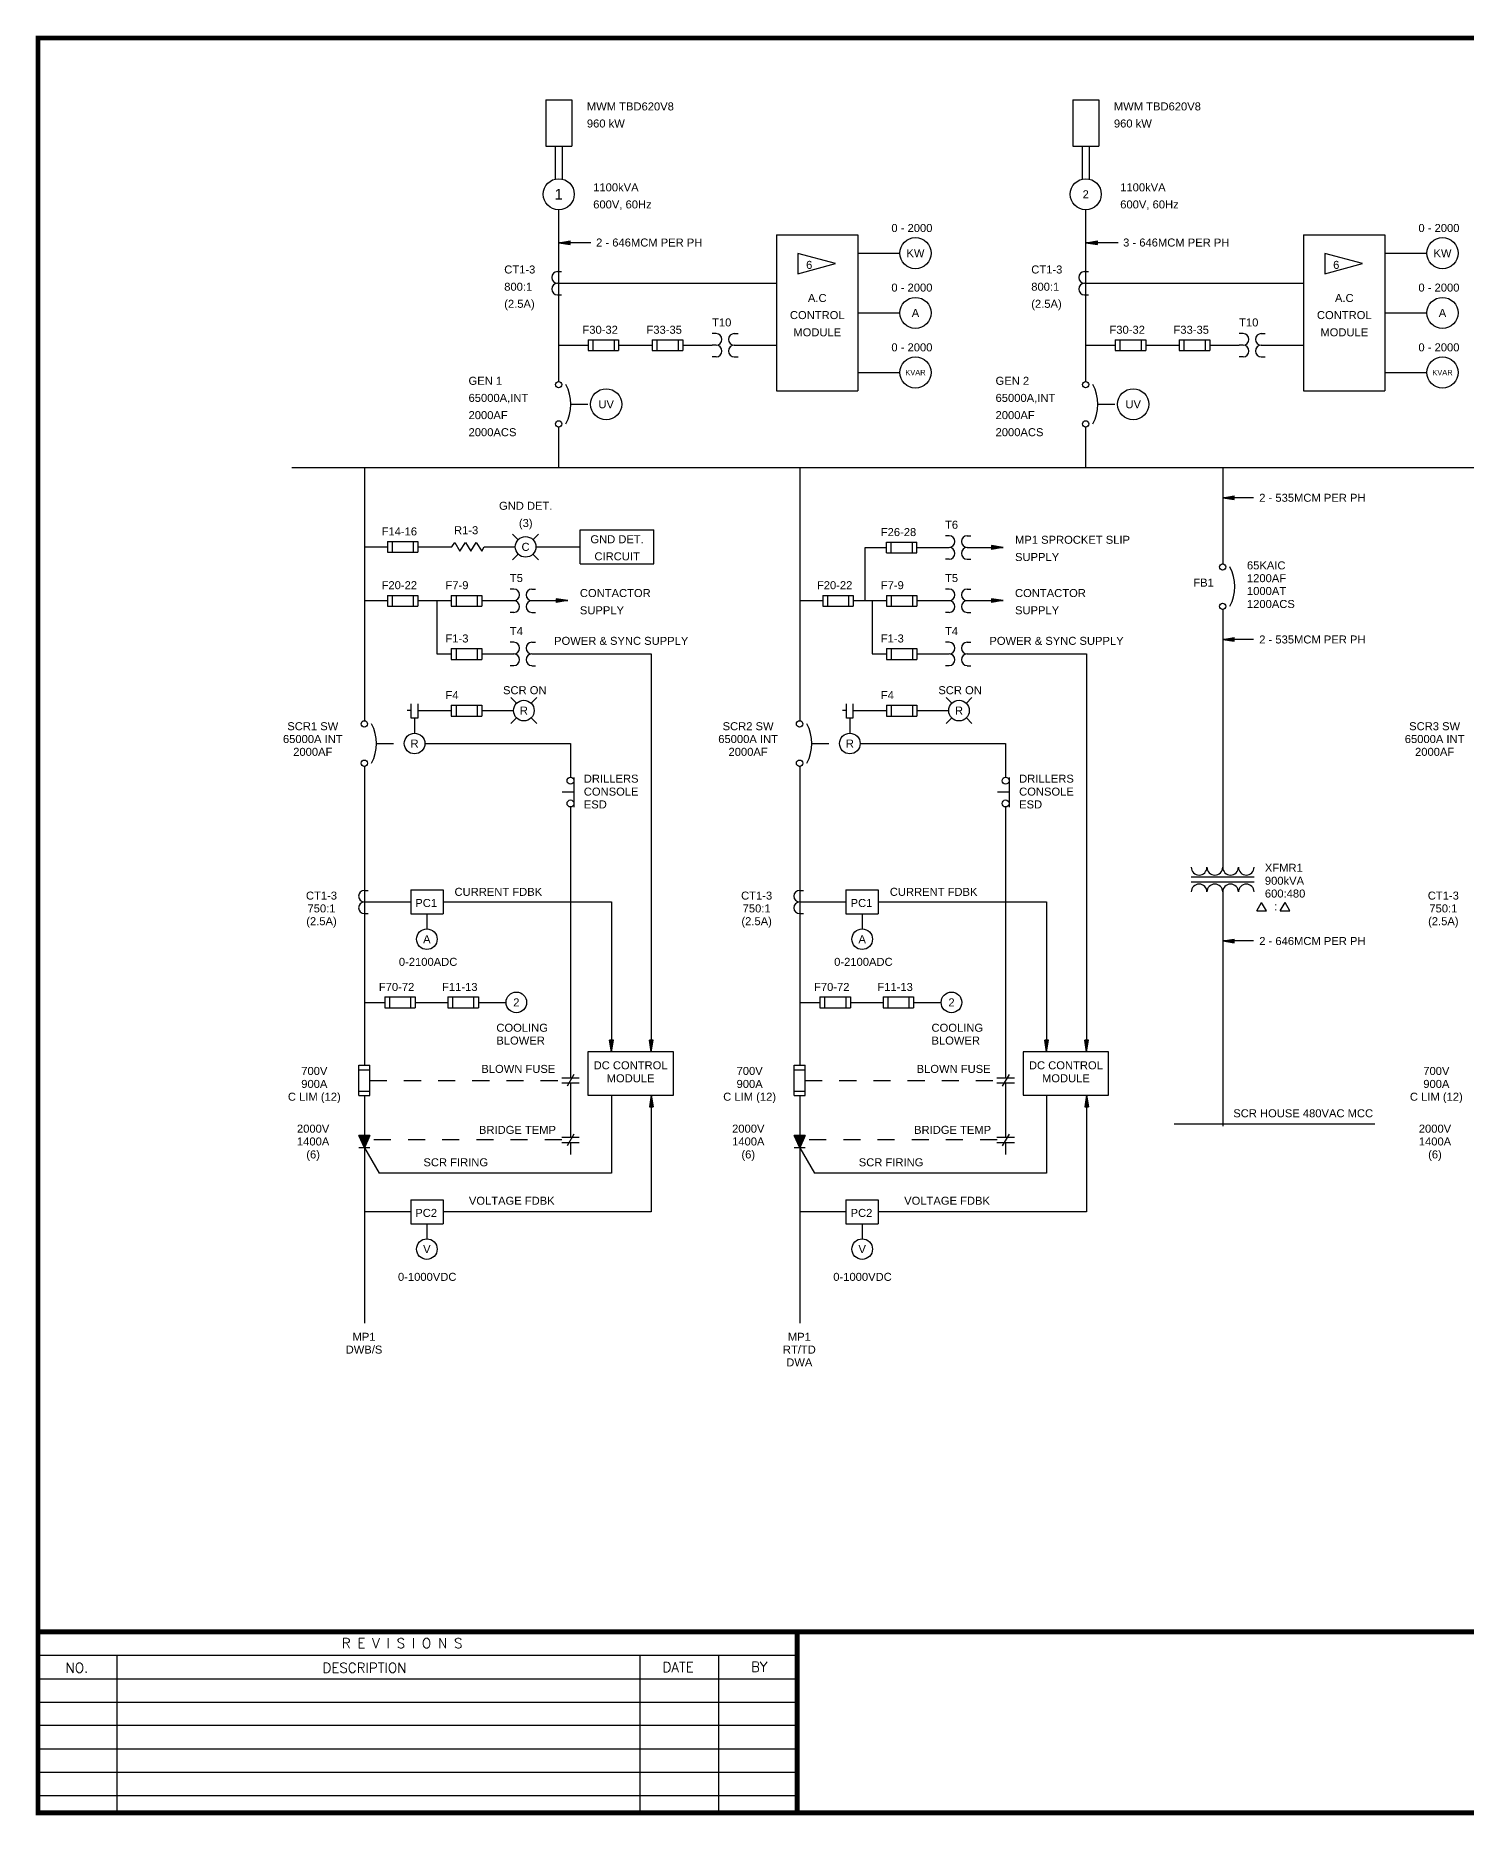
# Model space of a CAD drawing. Extents: x 0.9 to 17.6, y -2.2 to 8.2.
# Drawn here: x 0.93 to 9.31, y -2.22 to 8.2 of the extents above; entities that cross this region are included whole.
import ezdxf
from ezdxf.enums import TextEntityAlignment as Align

# ---------------------------------------------------------------- set-up
doc = ezdxf.new("R2010")
doc.units = 0
doc.header["$MEASUREMENT"] = 0
doc.linetypes.add('DASHED2', pattern=[0.375, 0.25, -0.125])
doc.layers.get('0').update_dxf_attribs({"linetype": 'CONTINUOUS'})
doc.layers.add('DRAWING', color=7, linetype='CONTINUOUS')
doc.styles.add('ROMAND', font='ROMAND.shx')
doc.styles.get("Standard").update_dxf_attribs({"font": 'ARIAL.TTF'})

# ---------------------------------------------------------------- blocks, each defined once
blk = doc.blocks.new('CONNECTION')
blk.add_circle((0.074, 0), 0.0744)
blk = doc.blocks.new('CircuitBreaker')
blk.add_arc((-0.172, -0.134), 0.243, 331.7071, 28.2929)
at = {"xscale": 0.25, "yscale": 0.25, "zscale": 0.25}
for p in [(-0.019, -0.019), (-0.019, -0.249)]:
    blk.add_blockref('CONNECTION', p, dxfattribs=at)
blk = doc.blocks.new('pot_arrow')
blk.add_hatch(color=256).paths.add_polyline_path([(-0.068, 0.011), (-0.068, -0.011), (0, 0)])
for p, q in [((-0.068, 0.011), (-0.068, -0.011)), ((0, 0), (-0.068, 0.011)), ((0, 0), (-0.068, -0.011))]:
    blk.add_line(p, q)
blk = doc.blocks.new('resistor')
for p, q in [((0, 0), (0.016, 0.025)), ((0.016, 0.025), (0.047, -0.025)), ((0.047, -0.025), (0.08, 0.025)), ((0.08, 0.025), (0.111, -0.025)), ((0.111, -0.025), (0.142, 0.025)), ((0.142, 0.025), (0.174, -0.025)), ((0.174, -0.025), (0.189, 0))]:
    blk.add_line(p, q)
blk = doc.blocks.new('N_C_contact')
for p, q in [((0.051, 0.031), (-0.051, 0.031)), ((0.051, 0), (-0.051, 0)), ((-0.02, -0.019), (0.02, 0.05))]:
    blk.add_line(p, q)
blk = doc.blocks.new('diode')
blk.add_hatch(color=256).paths.add_polyline_path([(0.072, 0), (0, 0.033), (0, -0.033)])
for p, q in [((0, 0.033), (0.072, 0)), ((0, 0.033), (0, -0.033)), ((0.072, 0), (0, -0.033)), ((0.072, 0.033), (0.072, -0.033))]:
    blk.add_line(p, q)
blk = doc.blocks.new('transformer')
for p, q in [((0, 0.087), (0.368, 0.087)), ((0, 0.059), (0.368, 0.059))]:
    blk.add_line(p, q)
for centre, start, end in [((0.046, 0.145), 180, 0), ((0.138, 0.145), 180, 0), ((0.23, 0.145), 180, 0), ((0.322, 0.145), 180, 0), ((0.046, 0), 0, 180), ((0.138, 0), 0, 180), ((0.23, 0), 0, 180), ((0.322, 0), 0, 180)]:
    blk.add_arc(centre, 0.046, start, end)

msp = doc.modelspace()

# ---------------------------------------------------------------- linework, layer by layer
at = {"color": 7}
for p, q in [((0.943, -1.15), (0.943, -2.21)), ((0.943, -1.287), (5.389, -1.287)), ((1.404, -1.287), (1.404, -2.21)), ((4.467, -1.287), (4.467, -2.21)), ((4.928, -1.287), (4.928, -2.21)), ((0.943, -1.424), (5.389, -1.424)), ((0.943, -1.561), (5.389, -1.561)), ((0.943, -1.697), (5.389, -1.697)), ((0.943, -1.834), (5.389, -1.834)), ((0.943, -1.971), (5.389, -1.971)), ((0.943, -2.108), (5.389, -2.108))]:
    msp.add_line(p, q, dxfattribs=at)
at = {"color": 7, "const_width": 0.0288}
msp.add_lwpolyline([(17.576, -2.21), (17.576, 8.185), (0.943, 8.185), (0.943, -2.21)], close=True, dxfattribs=at)
for points in [[(0.943, -1.15), (17.576, -1.15)], [(5.389, -1.15), (5.389, -2.21)]]:
    msp.add_lwpolyline(points, dxfattribs=at)
at = {"layer": 'DRAWING', "color": 7}
for p, q in [((3.916, 7.824), (3.916, 7.551)), ((3.916, 7.824), (4.069, 7.824)), ((4.069, 7.824), (4.069, 7.551)), ((7.002, 7.824), (7.002, 7.551)), ((7.002, 7.824), (7.155, 7.824)), ((7.155, 7.824), (7.155, 7.551)), ((3.916, 7.551), (4.069, 7.551)), ((3.972, 7.551), (3.972, 7.358)), ((4.012, 7.551), (4.012, 7.358)), ((7.002, 7.551), (7.155, 7.551)), ((7.058, 7.551), (7.058, 7.358)), ((7.098, 7.551), (7.098, 7.358)), ((3.992, 6.174), (3.992, 7.179)), ((7.078, 6.174), (7.078, 7.179)), ((4.181, 6.986), (3.992, 6.986)), ((5.268, 7.032), (5.268, 6.119)), ((5.268, 7.032), (5.743, 7.032)), ((5.743, 7.032), (5.743, 6.119)), ((7.267, 6.986), (7.078, 6.986)), ((8.354, 7.032), (8.354, 6.119)), ((8.354, 7.032), (8.829, 7.032)), ((8.829, 7.032), (8.829, 6.119)), ((5.393, 6.924), (5.393, 6.804)), ((5.613, 6.864), (5.393, 6.924)), ((5.743, 6.925), (5.99, 6.925)), ((8.699, 6.864), (8.479, 6.924)), ((8.479, 6.924), (8.479, 6.804)), ((8.829, 6.925), (9.076, 6.925)), ((3.985, 6.817), (4.008, 6.817)), ((5.393, 6.804), (5.613, 6.864)), ((7.071, 6.817), (7.094, 6.817)), ((8.479, 6.804), (8.699, 6.864)), ((3.985, 6.749), (4.008, 6.749)), ((3.985, 6.681), (4.008, 6.681)), ((3.992, 6.749), (5.268, 6.749)), ((7.071, 6.749), (7.094, 6.749)), ((7.071, 6.681), (7.094, 6.681)), ((7.078, 6.749), (8.354, 6.749)), ((5.743, 6.575), (5.99, 6.575)), ((8.829, 6.575), (9.076, 6.575)), ((3.992, 6.386), (4.165, 6.386)), ((4.165, 6.418), (4.165, 6.354)), ((4.165, 6.418), (4.343, 6.418)), ((4.192, 6.418), (4.192, 6.354)), ((4.316, 6.418), (4.316, 6.354)), ((4.343, 6.418), (4.343, 6.354)), ((4.343, 6.386), (4.54, 6.386)), ((4.54, 6.418), (4.718, 6.418)), ((4.54, 6.418), (4.54, 6.354)), ((4.567, 6.418), (4.567, 6.354)), ((4.691, 6.418), (4.691, 6.354)), ((4.718, 6.418), (4.718, 6.354)), ((4.718, 6.386), (4.891, 6.386)), ((4.914, 6.454), (4.891, 6.454)), ((4.914, 6.386), (4.891, 6.386)), ((5.02, 6.454), (5.042, 6.454)), ((5.02, 6.386), (5.042, 6.386)), ((5.042, 6.386), (5.268, 6.386)), ((7.078, 6.386), (7.251, 6.386)), ((7.251, 6.418), (7.429, 6.418)), ((7.251, 6.418), (7.251, 6.354)), ((7.278, 6.418), (7.278, 6.354)), ((7.402, 6.418), (7.402, 6.354)), ((7.429, 6.418), (7.429, 6.354)), ((7.429, 6.386), (7.626, 6.386)), ((7.626, 6.418), (7.626, 6.354)), ((7.626, 6.418), (7.804, 6.418)), ((7.653, 6.418), (7.653, 6.354)), ((7.777, 6.418), (7.777, 6.354)), ((7.804, 6.418), (7.804, 6.354)), ((7.804, 6.386), (7.977, 6.386)), ((8, 6.454), (7.977, 6.454)), ((8, 6.386), (7.977, 6.386)), ((8.106, 6.454), (8.128, 6.454)), ((8.106, 6.386), (8.128, 6.386)), ((8.128, 6.386), (8.354, 6.386)), ((4.165, 6.354), (4.343, 6.354)), ((4.54, 6.354), (4.718, 6.354)), ((4.914, 6.318), (4.891, 6.318)), ((5.02, 6.318), (5.042, 6.318)), ((7.251, 6.354), (7.429, 6.354)), ((7.626, 6.354), (7.804, 6.354)), ((8, 6.318), (7.977, 6.318)), ((8.106, 6.318), (8.128, 6.318)), ((5.743, 6.226), (5.99, 6.226)), ((8.829, 6.226), (9.076, 6.226)), ((5.268, 6.119), (5.743, 6.119)), ((8.354, 6.119), (8.829, 6.119)), ((3.992, 5.67), (3.992, 5.907)), ((7.078, 5.67), (7.078, 5.907)), ((2.43, 5.67), (13.636, 5.67)), ((2.854, 5.67), (2.854, 4.187)), ((5.403, 5.67), (5.403, 4.187)), ((7.88, 5.67), (7.88, 5.106)), ((8.06, 5.493), (7.88, 5.493)), ((2.989, 5.236), (3.168, 5.236)), ((2.989, 5.236), (2.989, 5.173)), ((3.017, 5.236), (3.017, 5.173)), ((3.14, 5.236), (3.14, 5.173)), ((3.168, 5.236), (3.168, 5.173)), ((3.722, 5.28), (3.755, 5.247)), ((3.841, 5.247), (3.874, 5.28)), ((4.118, 5.105), (4.118, 5.304)), ((4.118, 5.304), (4.549, 5.304)), ((4.549, 5.105), (4.549, 5.304)), ((5.912, 5.233), (6.09, 5.233)), ((5.912, 5.17), (5.912, 5.233)), ((5.939, 5.17), (5.939, 5.233)), ((6.063, 5.17), (6.063, 5.233)), ((6.09, 5.17), (6.09, 5.233)), ((6.278, 5.27), (6.256, 5.27)), ((6.384, 5.27), (6.406, 5.27)), ((2.854, 5.205), (2.989, 5.205)), ((2.989, 5.173), (3.168, 5.173)), ((3.168, 5.205), (3.367, 5.205)), ((3.556, 5.205), (3.738, 5.205)), ((3.722, 5.129), (3.755, 5.162)), ((3.841, 5.162), (3.874, 5.129)), ((3.859, 5.205), (4.118, 5.205)), ((5.787, 4.89), (5.787, 5.201)), ((5.787, 5.201), (5.912, 5.201)), ((5.912, 5.17), (6.09, 5.17)), ((6.09, 5.201), (6.278, 5.201)), ((6.278, 5.133), (6.256, 5.133)), ((6.384, 5.201), (6.595, 5.201)), ((6.384, 5.133), (6.406, 5.133)), ((4.118, 5.105), (4.549, 5.105)), ((2.989, 4.921), (2.989, 4.858)), ((2.989, 4.921), (3.168, 4.921)), ((3.017, 4.921), (3.017, 4.858)), ((3.14, 4.921), (3.14, 4.858)), ((3.168, 4.921), (3.168, 4.858)), ((3.363, 4.921), (3.363, 4.858)), ((3.363, 4.921), (3.542, 4.921)), ((3.391, 4.921), (3.391, 4.858)), ((3.514, 4.921), (3.514, 4.858)), ((3.542, 4.921), (3.542, 4.858)), ((3.729, 4.958), (3.707, 4.958)), ((3.835, 4.958), (3.857, 4.958)), ((5.538, 4.921), (5.716, 4.921)), ((5.538, 4.921), (5.538, 4.858)), ((5.565, 4.921), (5.565, 4.858)), ((5.689, 4.921), (5.689, 4.858)), ((5.716, 4.921), (5.716, 4.858)), ((5.912, 4.921), (6.09, 4.921)), ((5.912, 4.921), (5.912, 4.858)), ((5.939, 4.921), (5.939, 4.858)), ((6.063, 4.921), (6.063, 4.858)), ((6.09, 4.921), (6.09, 4.858)), ((6.278, 4.958), (6.256, 4.958)), ((6.384, 4.958), (6.406, 4.958)), ((2.854, 4.89), (2.989, 4.89)), ((2.989, 4.858), (3.168, 4.858)), ((3.168, 4.89), (3.363, 4.89)), ((3.279, 4.89), (3.279, 4.578)), ((3.363, 4.858), (3.542, 4.858)), ((3.542, 4.89), (3.729, 4.89)), ((3.729, 4.821), (3.707, 4.821)), ((3.835, 4.89), (4.046, 4.89)), ((3.835, 4.821), (3.857, 4.821)), ((5.403, 4.89), (5.538, 4.89)), ((5.538, 4.858), (5.716, 4.858)), ((5.716, 4.89), (5.912, 4.89)), ((5.827, 4.89), (5.827, 4.578)), ((5.912, 4.858), (6.09, 4.858)), ((6.09, 4.89), (6.278, 4.89)), ((6.278, 4.821), (6.256, 4.821)), ((6.384, 4.89), (6.595, 4.89)), ((6.384, 4.821), (6.406, 4.821)), ((7.88, 4.839), (7.88, 3.329)), ((3.363, 4.609), (3.363, 4.546)), ((3.363, 4.609), (3.542, 4.609)), ((3.391, 4.609), (3.391, 4.546)), ((3.514, 4.609), (3.514, 4.546)), ((3.542, 4.609), (3.542, 4.546)), ((3.729, 4.646), (3.707, 4.646)), ((3.835, 4.646), (3.857, 4.646)), ((5.912, 4.609), (6.09, 4.609)), ((5.912, 4.609), (5.912, 4.546)), ((5.939, 4.609), (5.939, 4.546)), ((6.063, 4.609), (6.063, 4.546)), ((6.09, 4.609), (6.09, 4.546)), ((6.278, 4.646), (6.256, 4.646)), ((6.384, 4.646), (6.406, 4.646)), ((8.06, 4.663), (7.88, 4.663)), ((3.279, 4.578), (3.363, 4.578)), ((3.363, 4.546), (3.542, 4.546)), ((3.542, 4.578), (3.729, 4.578)), ((3.729, 4.509), (3.707, 4.509)), ((3.835, 4.578), (4.534, 4.578)), ((3.835, 4.509), (3.857, 4.509)), ((4.534, 4.578), (4.534, 2.247)), ((5.827, 4.578), (5.912, 4.578)), ((5.912, 4.546), (6.09, 4.546)), ((6.09, 4.578), (6.278, 4.578)), ((6.278, 4.509), (6.256, 4.509)), ((6.384, 4.578), (7.083, 4.578)), ((6.384, 4.509), (6.406, 4.509)), ((7.083, 4.578), (7.083, 2.247)), ((3.129, 4.201), (3.129, 4.285)), ((3.167, 4.285), (3.167, 4.201)), ((3.363, 4.278), (3.363, 4.214)), ((3.363, 4.278), (3.542, 4.278)), ((3.391, 4.278), (3.391, 4.214)), ((3.514, 4.278), (3.514, 4.214)), ((3.542, 4.278), (3.542, 4.214)), ((3.712, 4.322), (3.745, 4.289)), ((3.831, 4.289), (3.864, 4.322)), ((5.678, 4.201), (5.678, 4.285)), ((5.715, 4.285), (5.715, 4.201)), ((5.912, 4.278), (6.09, 4.278)), ((5.912, 4.278), (5.912, 4.214)), ((5.939, 4.278), (5.939, 4.214)), ((6.063, 4.278), (6.063, 4.214)), ((6.09, 4.278), (6.09, 4.214)), ((6.261, 4.322), (6.294, 4.289)), ((6.379, 4.289), (6.412, 4.322)), ((3.129, 4.246), (3.105, 4.246)), ((3.167, 4.201), (3.129, 4.201)), ((3.167, 4.246), (3.363, 4.246)), ((3.363, 4.214), (3.542, 4.214)), ((3.542, 4.246), (3.727, 4.246)), ((3.712, 4.17), (3.745, 4.203)), ((3.831, 4.203), (3.864, 4.17)), ((5.678, 4.246), (5.654, 4.246)), ((5.715, 4.201), (5.678, 4.201)), ((5.715, 4.246), (5.912, 4.246)), ((5.912, 4.214), (6.09, 4.214)), ((6.09, 4.246), (6.276, 4.246)), ((6.261, 4.17), (6.294, 4.203)), ((6.379, 4.203), (6.412, 4.17)), ((3.208, 4.053), (4.061, 4.053)), ((4.061, 4.053), (4.061, 3.855)), ((5.757, 4.053), (6.609, 4.053)), ((6.609, 4.053), (6.609, 3.855)), ((2.854, 3.919), (2.854, 2.169)), ((5.403, 3.919), (5.403, 2.169)), ((4.081, 3.768), (4.013, 3.768)), ((4.081, 3.855), (4.081, 3.681)), ((6.63, 3.768), (6.562, 3.768)), ((6.63, 3.855), (6.63, 3.681)), ((4.061, 3.681), (4.061, 2.096)), ((6.609, 3.681), (6.609, 2.096)), ((2.854, 3.193), (2.876, 3.193)), ((3.126, 3.196), (3.126, 3.055)), ((3.126, 3.196), (3.315, 3.196)), ((3.315, 3.196), (3.315, 3.055)), ((5.403, 3.193), (5.425, 3.193)), ((5.674, 3.196), (5.674, 3.055)), ((5.674, 3.196), (5.863, 3.196)), ((5.863, 3.196), (5.863, 3.055)), ((7.88, 3.183), (7.88, 1.812)), ((2.854, 3.125), (3.126, 3.125)), ((2.854, 3.057), (2.876, 3.057)), ((3.126, 3.055), (3.315, 3.055)), ((3.22, 3.055), (3.22, 2.967)), ((3.315, 3.125), (4.301, 3.125)), ((4.301, 3.125), (4.301, 2.247)), ((5.403, 3.125), (5.674, 3.125)), ((5.403, 3.057), (5.425, 3.057)), ((5.674, 3.055), (5.863, 3.055)), ((5.769, 3.055), (5.769, 2.967)), ((5.863, 3.125), (6.849, 3.125)), ((6.849, 3.125), (6.849, 2.247)), ((8.08, 3.073), (8.108, 3.122)), ((8.08, 3.073), (8.136, 3.073)), ((8.136, 3.073), (8.108, 3.122)), ((8.216, 3.073), (8.245, 3.122)), ((8.216, 3.073), (8.273, 3.073)), ((8.273, 3.073), (8.245, 3.122)), ((8.06, 2.897), (7.88, 2.897)), ((2.854, 2.537), (2.973, 2.537)), ((2.973, 2.569), (3.152, 2.569)), ((2.973, 2.569), (2.973, 2.505)), ((2.973, 2.505), (3.152, 2.505)), ((3.001, 2.569), (3.001, 2.505)), ((3.124, 2.569), (3.124, 2.505)), ((3.152, 2.569), (3.152, 2.505)), ((3.152, 2.537), (3.343, 2.537)), ((3.343, 2.569), (3.522, 2.569)), ((3.343, 2.569), (3.343, 2.505)), ((3.343, 2.505), (3.522, 2.505)), ((3.371, 2.569), (3.371, 2.505)), ((3.494, 2.569), (3.494, 2.505)), ((3.522, 2.569), (3.522, 2.505)), ((3.522, 2.537), (3.683, 2.537)), ((5.403, 2.537), (5.522, 2.537)), ((5.522, 2.569), (5.7, 2.569)), ((5.522, 2.569), (5.522, 2.505)), ((5.522, 2.505), (5.7, 2.505)), ((5.549, 2.569), (5.549, 2.505)), ((5.673, 2.569), (5.673, 2.505)), ((5.7, 2.569), (5.7, 2.505)), ((5.7, 2.537), (5.892, 2.537)), ((5.892, 2.569), (6.07, 2.569)), ((5.892, 2.569), (5.892, 2.505)), ((5.892, 2.505), (6.07, 2.505)), ((5.919, 2.569), (5.919, 2.505)), ((6.043, 2.569), (6.043, 2.505)), ((6.07, 2.569), (6.07, 2.505)), ((6.07, 2.537), (6.232, 2.537)), ((4.163, 2.247), (4.163, 1.993)), ((4.664, 2.247), (4.163, 2.247)), ((4.664, 1.993), (4.664, 2.247)), ((7.212, 2.247), (6.711, 2.247)), ((6.711, 2.247), (6.711, 1.993)), ((7.212, 1.993), (7.212, 2.247)), ((2.822, 1.991), (2.822, 2.169)), ((2.822, 2.169), (2.886, 2.169)), ((2.822, 2.142), (2.886, 2.142)), ((2.886, 1.991), (2.886, 2.169)), ((5.371, 1.991), (5.371, 2.169)), ((5.371, 2.169), (5.435, 2.169)), ((5.371, 2.142), (5.435, 2.142)), ((5.435, 1.991), (5.435, 2.169)), ((2.822, 2.018), (2.886, 2.018)), ((2.822, 1.991), (2.886, 1.991)), ((2.854, 1.991), (2.854, 0.659)), ((4.061, 2.064), (4.061, 1.747)), ((4.163, 1.993), (4.664, 1.993)), ((4.301, 1.993), (4.301, 1.536)), ((4.534, 1.993), (4.534, 1.311)), ((5.371, 2.018), (5.435, 2.018)), ((5.371, 1.991), (5.435, 1.991)), ((5.403, 1.991), (5.403, 0.659)), ((6.609, 2.064), (6.609, 1.747)), ((6.711, 1.993), (7.212, 1.993)), ((6.849, 1.993), (6.849, 1.536)), ((7.083, 1.993), (7.083, 1.311)), ((7.596, 1.825), (8.771, 1.825)), ((2.854, 1.685), (2.94, 1.536)), ((4.061, 1.716), (4.061, 1.646)), ((5.403, 1.685), (5.489, 1.536)), ((6.609, 1.716), (6.609, 1.646)), ((4.301, 1.536), (2.94, 1.536)), ((6.849, 1.536), (5.489, 1.536)), ((3.126, 1.381), (3.126, 1.24)), ((3.126, 1.381), (3.315, 1.381)), ((3.315, 1.381), (3.315, 1.24)), ((5.674, 1.381), (5.674, 1.24)), ((5.674, 1.381), (5.863, 1.381)), ((5.863, 1.381), (5.863, 1.24)), ((3.126, 1.311), (2.854, 1.311)), ((4.534, 1.311), (3.315, 1.311)), ((5.674, 1.311), (5.403, 1.311)), ((7.083, 1.311), (5.863, 1.311)), ((3.126, 1.24), (3.315, 1.24)), ((3.22, 1.24), (3.22, 1.152)), ((5.674, 1.24), (5.863, 1.24)), ((5.769, 1.24), (5.769, 1.152))]:
    msp.add_line(p, q, dxfattribs=at)
at = {"layer": 'DRAWING', "color": 7, "linetype": 'DASHED2', "ltscale": 0.1875}
for p, q in [((4.063, 6.04), (4.179, 6.04)), ((7.149, 6.04), (7.265, 6.04)), ((3.148, 4.201), (3.148, 4.113)), ((5.697, 4.201), (5.697, 4.113)), ((2.925, 4.053), (3.088, 4.053)), ((5.474, 4.053), (5.636, 4.053)), ((2.886, 2.08), (4.01, 2.08)), ((5.435, 2.08), (6.559, 2.08)), ((4.01, 1.732), (2.876, 1.732)), ((6.559, 1.732), (5.424, 1.732))]:
    msp.add_line(p, q, dxfattribs=at)
at = {"layer": 'DRAWING', "color": 7}
for centre, radius in [((3.992, 7.27), 0.091), ((7.078, 7.27), 0.091), ((6.081, 6.925), 0.091), ((9.167, 6.925), 0.091), ((6.081, 6.575), 0.091), ((9.167, 6.575), 0.091), ((6.081, 6.226), 0.091), ((9.167, 6.226), 0.091), ((4.27, 6.04), 0.091), ((7.356, 6.04), 0.091), ((3.798, 5.205), 0.0604), ((3.788, 4.246), 0.0604), ((6.336, 4.246), 0.0604), ((3.148, 4.053), 0.0604), ((5.697, 4.053), 0.0604), ((4.061, 3.835), 0.0204), ((6.609, 3.835), 0.0204), ((4.061, 3.702), 0.0204), ((6.609, 3.702), 0.0204), ((3.22, 2.907), 0.0604), ((5.769, 2.907), 0.0604), ((3.744, 2.537), 0.0604), ((6.292, 2.537), 0.0604), ((3.22, 1.092), 0.0604), ((5.769, 1.092), 0.0604)]:
    msp.add_circle(centre, radius, dxfattribs=at)
for centre, start, end in [((3.985, 6.783), 90, 270), ((7.071, 6.783), 90, 270), ((3.985, 6.715), 90, 270), ((7.071, 6.715), 90, 270), ((4.914, 6.42), 270, 90), ((4.914, 6.352), 270, 90), ((5.02, 6.42), 90, 270), ((5.02, 6.352), 90, 270), ((8, 6.42), 270, 90), ((8, 6.352), 270, 90), ((8.106, 6.42), 90, 270), ((8.106, 6.352), 90, 270), ((6.278, 5.236), 270, 90), ((6.384, 5.236), 90, 270), ((6.278, 5.167), 270, 90), ((6.384, 5.167), 90, 270), ((3.729, 4.924), 270, 90), ((3.835, 4.924), 90, 270), ((6.278, 4.924), 270, 90), ((6.384, 4.924), 90, 270), ((3.729, 4.855), 270, 90), ((3.835, 4.855), 90, 270), ((6.278, 4.855), 270, 90), ((6.384, 4.855), 90, 270), ((3.729, 4.612), 270, 90), ((3.835, 4.612), 90, 270), ((6.278, 4.612), 270, 90), ((6.384, 4.612), 90, 270), ((3.729, 4.544), 270, 90), ((3.835, 4.544), 90, 270), ((6.278, 4.544), 270, 90), ((6.384, 4.544), 90, 270), ((2.854, 3.159), 90, 270), ((5.403, 3.159), 90, 270), ((2.854, 3.091), 90, 270), ((5.403, 3.091), 90, 270)]:
    msp.add_arc(centre, 0.034, start, end, dxfattribs=at)

# ---------------------------------------------------------------- block references
for name, p, rotation in [('pot_arrow', (3.992, 6.986), 180), ('pot_arrow', (7.078, 6.986), 180), ('pot_arrow', (7.88, 5.493), 180), ('pot_arrow', (7.88, 4.663), 180), ('transformer', (8.064, 3.329), 180), ('pot_arrow', (7.88, 2.897), 180), ('pot_arrow', (4.301, 2.247), 270), ('pot_arrow', (4.534, 2.247), 270), ('pot_arrow', (6.849, 2.247), 270), ('pot_arrow', (7.083, 2.247), 270), ('N_C_contact', (4.061, 2.096), 180), ('N_C_contact', (6.609, 2.096), 180), ('pot_arrow', (4.534, 1.993), 90), ('pot_arrow', (7.083, 1.993), 90), ('diode', (2.854, 1.757), 270), ('N_C_contact', (4.061, 1.747), 180), ('diode', (5.403, 1.757), 270), ('N_C_contact', (6.609, 1.747), 180)]:
    msp.add_blockref(name, p, dxfattribs=dict(at, rotation=rotation))
for name, p in [('CircuitBreaker', (3.992, 6.174)), ('CircuitBreaker', (7.078, 6.174)), ('resistor', (3.367, 5.205)), ('pot_arrow', (6.595, 5.201)), ('CircuitBreaker', (7.88, 5.106)), ('pot_arrow', (4.046, 4.89)), ('pot_arrow', (6.595, 4.89)), ('CircuitBreaker', (2.854, 4.187)), ('CircuitBreaker', (5.403, 4.187))]:
    msp.add_blockref(name, p, dxfattribs=at)

# ---------------------------------------------------------------- texts
at = {"color": 7, "style": 'ROMAND'}
for s, height, p in [('R E V I S I O N S', 0.05763, (2.722, -1.245)), ('NO.', 0.0576, (1.104, -1.389)), ('DESCRIPTION', 0.05763, (2.609, -1.389)), ('DATE', 0.0576, (4.6, -1.385)), ('BY', 0.0576, (5.118, -1.383))]:
    msp.add_text(s, height=height, dxfattribs=at).set_placement(p)
at = {"layer": 'DRAWING', "color": 7}
for s, height, p in [('MWM TBD620V8', 0.04688, (4.157, 7.761)), ('MWM TBD620V8', 0.04688, (7.243, 7.761)), ('960 kW', 0.0469, (4.157, 7.661)), ('960 kW', 0.0469, (7.243, 7.661)), ('1100kVA', 0.0469, (4.194, 7.287)), ('1100kVA', 0.0469, (7.28, 7.287)), ('600V, 60Hz', 0.0469, (4.194, 7.187)), ('600V, 60Hz', 0.0469, (7.28, 7.187)), ('0 - 2000', 0.0469, (5.94, 7.049)), ('0 - 2000', 0.0469, (9.026, 7.049)), ('2 - 646MCM PER PH', 0.04688, (4.211, 6.964)), ('3 - 646MCM PER PH', 0.04688, (7.297, 6.964)), ('0 - 2000', 0.0469, (5.94, 6.7)), ('0 - 2000', 0.0469, (9.026, 6.7)), ('0 - 2000', 0.0469, (5.94, 6.35)), ('0 - 2000', 0.0469, (9.026, 6.35)), ('2 - 535MCM PER PH', 0.04688, (8.094, 5.469)), ('R1-3', 0.0469, (3.379, 5.279)), ('MP1 SPROCKET SLIP', 0.04688, (6.664, 5.223)), ('SUPPLY', 0.0469, (6.664, 5.122)), ('65KAIC', 0.0469, (8.022, 5.073)), ('FB1', 0.0469, (7.708, 4.972)), ('1200AF', 0.0469, (8.022, 4.998)), ('CONTACTOR', 0.0469, (4.116, 4.911)), ('CONTACTOR', 0.0469, (6.664, 4.911)), ('1000AT', 0.0469, (8.022, 4.923)), ('SUPPLY', 0.0469, (4.116, 4.81)), ('SUPPLY', 0.0469, (6.664, 4.81)), ('1200ACS', 0.0469, (8.022, 4.847)), ('POWER & SYNC SUPPLY', 0.04688, (3.965, 4.631)), ('POWER & SYNC SUPPLY', 0.04688, (6.514, 4.631)), ('2 - 535MCM PER PH', 0.04688, (8.094, 4.639)), ('SCR ON', 0.0469, (3.666, 4.342)), ('SCR ON', 0.0469, (6.215, 4.342)), ('DRILLERS', 0.0469, (4.139, 3.824)), ('DRILLERS', 0.0469, (6.688, 3.824)), ('CONSOLE', 0.0469, (4.139, 3.748)), ('CONSOLE', 0.0469, (6.688, 3.748)), ('ESD', 0.0469, (4.139, 3.673)), ('ESD', 0.0469, (6.688, 3.673)), ('XFMR1', 0.0469, (8.127, 3.302)), ('900kVA', 0.0469, (8.127, 3.226)), ('CURRENT FDBK', 0.04688, (3.382, 3.161)), ('CURRENT FDBK', 0.04688, (5.931, 3.161)), ('600:480', 0.0469, (8.127, 3.151)), (':', 0.0469, (8.181, 3.076)), ('2 - 646MCM PER PH', 0.04688, (8.094, 2.873)), ('0-2100ADC', 0.0469, (3.056, 2.751)), ('0-2100ADC', 0.0469, (5.605, 2.751)), ('COOLING', 0.0469, (3.627, 2.365)), ('COOLING', 0.0469, (6.175, 2.365)), ('BLOWER', 0.0469, (3.627, 2.29)), ('BLOWER', 0.0469, (6.175, 2.29)), ('BLOWN FUSE', 0.0469, (3.539, 2.124)), ('BLOWN FUSE', 0.0469, (6.088, 2.124)), ('SCR HOUSE 480VAC MCC', 0.04688, (7.942, 1.864)), ('BRIDGE TEMP', 0.04688, (3.525, 1.767)), ('BRIDGE TEMP', 0.04688, (6.073, 1.767)), ('SCR FIRING', 0.0469, (3.2, 1.577)), ('SCR FIRING', 0.0469, (5.749, 1.577)), ('VOLTAGE FDBK', 0.04688, (3.466, 1.352)), ('VOLTAGE FDBK', 0.04688, (6.015, 1.352))]:
    msp.add_text(s, height=height, dxfattribs=at).set_placement(p)
for s, height, p in [('1', 0.0625, (3.992, 7.27)), ('2', 0.0469, (7.078, 7.27)), ('KW', 0.0469, (6.081, 6.925)), ('KW', 0.0469, (9.167, 6.925)), ('A', 0.0469, (6.081, 6.575)), ('A', 0.0469, (9.167, 6.575)), ('KVAR', 0.0312, (6.081, 6.226)), ('KVAR', 0.0312, (9.167, 6.226)), ('UV', 0.0469, (4.27, 6.04)), ('UV', 0.0469, (7.356, 6.04)), ('C', 0.0469, (3.798, 5.205)), ('R', 0.0469, (3.788, 4.246)), ('R', 0.0469, (6.336, 4.246)), ('R', 0.0469, (3.148, 4.053)), ('R', 0.0469, (5.697, 4.053)), ('PC1', 0.0469, (3.216, 3.119)), ('PC1', 0.0469, (5.765, 3.119)), ('A', 0.0469, (3.22, 2.907)), ('A', 0.0469, (5.769, 2.907)), ('2', 0.0469, (3.744, 2.537)), ('2', 0.0469, (6.292, 2.537)), ('PC2', 0.0469, (3.216, 1.304)), ('PC2', 0.0469, (5.765, 1.304)), ('V', 0.0469, (3.22, 1.092)), ('V', 0.0469, (5.769, 1.092))]:
    msp.add_text(s, height=height, dxfattribs=at).set_placement(p, align=Align.MIDDLE_CENTER)
for s, p in [('6', (5.459, 6.833)), ('6', (8.545, 6.833)), ('A.C', (5.506, 6.639)), ('A.C', (8.592, 6.639)), ('CONTROL', (5.506, 6.539)), ('CONTROL', (8.592, 6.539)), ('MODULE', (5.506, 6.438)), ('MODULE', (8.592, 6.438)), ('GND DET.', (3.799, 5.422)), ('(3)', (3.799, 5.321)), ('GND DET.', (4.334, 5.226)), ('CIRCUIT', (4.334, 5.126)), ('SCR1 SW', (2.552, 4.131)), ('SCR2 SW', (5.101, 4.131)), ('SCR3 SW', (9.121, 4.131)), ('65000A INT', (2.552, 4.056)), ('65000A INT', (5.101, 4.056)), ('65000A INT', (9.121, 4.056)), ('2000AF', (2.552, 3.981)), ('2000AF', (5.101, 3.981)), ('2000AF', (9.121, 3.981)), ('CT1-3', (2.603, 3.139)), ('CT1-3', (5.151, 3.139)), ('CT1-3', (9.172, 3.139)), ('(2.5A)', (2.603, 2.989)), ('750:1', (2.603, 3.064)), ('(2.5A)', (5.151, 2.989)), ('750:1', (5.151, 3.064)), ('(2.5A)', (9.172, 2.989)), ('750:1', (9.172, 3.064)), ('DC CONTROL', (4.413, 2.145)), ('DC CONTROL', (6.962, 2.145)), ('700V', (2.561, 2.112)), ('MODULE', (4.413, 2.069)), ('700V', (5.11, 2.112)), ('MODULE', (6.962, 2.069)), ('700V', (9.131, 2.112)), ('C LIM (12)', (2.561, 1.961)), ('900A', (2.561, 2.036)), ('C LIM (12)', (5.11, 1.961)), ('900A', (5.11, 2.036)), ('C LIM (12)', (9.131, 1.961)), ('900A', (9.131, 2.036)), ('2000V', (2.554, 1.774)), ('2000V', (5.102, 1.774)), ('2000V', (9.123, 1.774)), ('1400A', (2.554, 1.699)), ('(6)', (2.554, 1.623)), ('1400A', (5.102, 1.699)), ('(6)', (5.102, 1.623)), ('1400A', (9.123, 1.699)), ('(6)', (9.123, 1.623)), ('0-1000VDC', (3.222, 0.906)), ('0-1000VDC', (5.771, 0.906)), ('DWB/S', (2.852, 0.48)), ('MP1', (2.852, 0.555)), ('RT/TD', (5.401, 0.48)), ('MP1', (5.401, 0.555)), ('DWA', (5.401, 0.405))]:
    msp.add_text(s, height=0.0469, dxfattribs=at).set_placement(p, align=Align.CENTER)
at = {"layer": 'DRAWING', "color": 7, "linetype": 'DASHED2'}
for s, p in [('CT1-3', (3.673, 6.806)), ('CT1-3', (6.759, 6.806)), ('800:1', (3.673, 6.705)), ('800:1', (6.759, 6.705)), ('(2.5A)', (3.673, 6.605)), ('(2.5A)', (6.759, 6.605)), ('F30-32', (4.131, 6.453)), ('F33-35', (4.506, 6.453)), ('T10', (4.89, 6.496)), ('F30-32', (7.217, 6.453)), ('F33-35', (7.592, 6.453)), ('T10', (7.976, 6.496)), ('GEN 1', (3.464, 6.154)), ('GEN 2', (6.55, 6.154)), ('65000A,INT', (3.464, 6.054)), ('65000A,INT', (6.55, 6.054)), ('2000AF', (3.464, 5.953)), ('2000AF', (6.55, 5.953)), ('2000ACS', (3.464, 5.853)), ('2000ACS', (6.55, 5.853)), ('F14-16', (2.955, 5.272)), ('T6', (6.254, 5.311)), ('F26-28', (5.878, 5.268)), ('F20-22', (2.955, 4.957)), ('F7-9', (3.329, 4.957)), ('T5', (3.706, 4.999)), ('F20-22', (5.504, 4.957)), ('F7-9', (5.878, 4.957)), ('T5', (6.254, 4.999)), ('F1-3', (3.329, 4.645)), ('T4', (3.706, 4.688)), ('F1-3', (5.878, 4.645)), ('T4', (6.254, 4.688)), ('F4', (3.329, 4.313)), ('F4', (5.878, 4.313)), ('F70-72', (2.939, 2.604)), ('F11-13', (3.309, 2.604)), ('F70-72', (5.487, 2.604)), ('F11-13', (5.858, 2.604))]:
    msp.add_text(s, height=0.0469, dxfattribs=at).set_placement(p)

doc.saveas('drawing.dxf')
